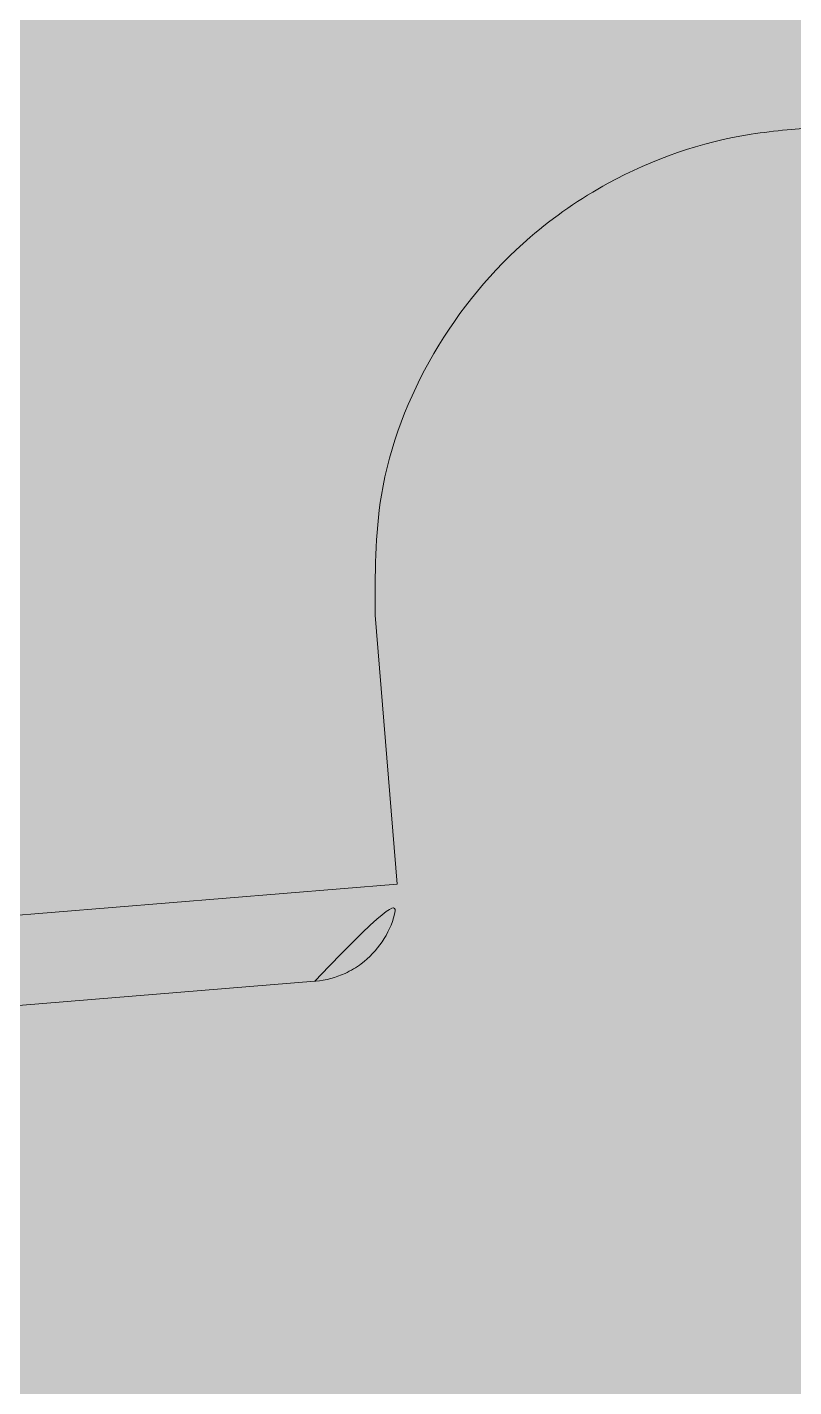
# Model space of a CAD drawing. Header units: metres. Extents: x 1956498 to 1957612, y 2277909 to 2278547.
# Drawn here: x 1957465.05616 to 1957465.06042, y 2278066.74588 to 2278066.75343 of the extents above; entities that cross this region are included whole.
import ezdxf

# ---------------------------------------------------------------- set-up
doc = ezdxf.new("R2010")
doc.units = ezdxf.units.M
doc.layers.add('UBS-100-Clôture', color=30, linetype='LIMITE1')
doc.layers.add('UBS_400_DETAIL POSTE HTA TOOLKIT UBS', color=7, linetype='Continuous')
doc.linetypes.add('LIMITE1', pattern='A,6.35,-2.54,[133,ltypeshp.shx,S=2.54,R=0,X=-2.54,Y=0],-2.54,25.4', length=36.83)

# ---------------------------------------------------------------- blocks, each defined once
blk = doc.blocks.new('HSI 150 coupe')
at = {"linetype": 'Continuous', "lineweight": 0}
h = blk.add_hatch(dxfattribs=at)
h.set_pattern_fill('ANSI34', color=1, style=0)
h.set_pattern_definition([(45, (-293.6272208606915, -200.974965127989), (-13.47038418160373, 13.47038418160373), []), (45, (-289.1370908606914, -200.974965127989), (-13.47038418160373, 13.47038418160373), []), (45, (-284.6469608606913, -200.974965127989), (-13.47038418160373, 13.47038418160373), []), (45, (-280.1568208606914, -200.974965127989), (-13.47038418160373, 13.47038418160373), [])])
edge = h.paths.add_edge_path(flags=0)
edge.add_line((6.87281844919562, -49.27325620056217), (6.87281844919562, -42.93494611236747))
edge.add_spline(control_points=[(6.87281844919562, -42.93494611236747), (6.87281844919562, -42.93202977937472), (6.872767403585385, -42.92911300002379), (6.872665359243911, -42.92619845287481), (6.871686288037381, -42.8982346369994), (6.865865721030787, -42.87005422090806), (6.85568566182701, -42.84399083714015), (6.849314124905504, -42.82767818034336), (6.841174643539489, -42.81195313245189), (6.831534613700569, -42.79733228845362), (6.816132353906141, -42.77397198340987), (6.796484496651829, -42.75294874798419), (6.7742180893365, -42.73600352554058), (6.751951681986611, -42.71905830307514), (6.726452589533437, -42.70572372346214), (6.699832402966422, -42.69710402928104), (6.676474773130394, -42.68954076050068), (6.651729428656836, -42.68541266110697), (6.62718155080438, -42.68498417628507)], knot_values=[0.002836758299074957, 0.002836758299074957, 0.002836758299074957, 0.002836758299074957, 0.00285405670097153, 0.00285405670097153, 0.00285405670097153, 0.003021942402843005, 0.003021942402843005, 0.003021942402843005, 0.003126104608909996, 0.003126104608909996, 0.003126104608909996, 0.003293990297706395, 0.003293990297706395, 0.003293990297706395, 0.003461875986903094, 0.003461875986903094, 0.003461875986903094, 0.003609153712432653, 0.003609153712432653, 0.003609153712432653, 0.003609153712432653], weights=[1, 1, 1, 1, 1, 1, 1, 1, 1, 1, 1, 1, 1, 1, 1, 1, 1, 1, 1], degree=3, periodic=0)
edge.add_spline(control_points=[(6.62718155080438, -42.68498417628507), (6.272079615479015, -42.67878584864229), (5.916977680151831, -42.67258752099588), (5.561875744824647, -42.6663891933531), (5.330735612413264, -42.66235462713303), (5.099595479998243, -42.65832006091659), (4.868455347585041, -42.65428549469652)], knot_values=[0.1656071950199256, 0.1656071950199256, 0.1656071950199256, 0.1656071950199256, 0.1677381311838157, 0.1677381311838157, 0.1677381311838157, 0.1691251832330613, 0.1691251832330613, 0.1691251832330613, 0.1691251832330613], weights=[1, 1, 1, 1, 1, 1, 1], degree=3, periodic=0)
edge.add_spline(control_points=[(4.868455347585041, -42.65428549469652), (4.84379687463661, -42.65385507942847), (4.818938014075684, -42.64969089582883), (4.795485368693335, -42.642062070885), (4.768876775329772, -42.63340665920623), (4.743395602597957, -42.62003787133654), (4.721151957370239, -42.6030627825603), (4.707230012912987, -42.59243834395238), (4.694360595502076, -42.58027666800626), (4.682966487678641, -42.56697728681684), (4.664761665566402, -42.54572833318525), (4.649974450938316, -42.5210432539352), (4.639829379380899, -42.49496623145387), (4.629684307792559, -42.46888920889251), (4.623901565668348, -42.44070100658064), (4.622960024311396, -42.41273590184574), (4.622865654264388, -42.40993297849855), (4.62281844919562, -42.40712806999363), (4.62281844919562, -42.40432355845041)], knot_values=[0.002834956245324089, 0.002834956245324089, 0.002834956245324089, 0.002834956245324089, 0.002984198812103939, 0.002984198812103939, 0.002984198812103939, 0.003153558911438729, 0.003153558911438729, 0.003153558911438729, 0.003258635894617601, 0.003258635894617601, 0.003258635894617601, 0.003427996014447614, 0.003427996014447614, 0.003427996014447614, 0.003597356134673345, 0.003597356134673345, 0.003597356134673345, 0.003614135635886999, 0.003614135635886999, 0.003614135635886999, 0.003614135635886999], weights=[1, 1, 1, 1, 1, 1, 1, 1, 1, 1, 1, 1, 1, 1, 1, 1, 1, 1, 1], degree=3, periodic=0)
edge.add_line((4.62281844919562, -42.40432355845041), (4.62281844919562, -40.1915388572088))
edge.add_spline(control_points=[(4.62281844919562, -40.1915388572088), (2.066586302555152, -40.18038511895065), (-0.4896458440853166, -40.16923138069251), (-3.045877990723966, -40.15807764243436), (-5.572979177417437, -40.14705101278378), (-8.100080364110909, -40.13602438312955), (-10.62718155080438, -40.12499775347533)], knot_values=[0.1445969370823444, 0.1445969370823444, 0.1445969370823444, 0.1445969370823444, 0.1599344759645165, 0.1599344759645165, 0.1599344759645165, 0.1750972274231583, 0.1750972274231583, 0.1750972274231583, 0.1750972274231583], weights=[1, 1, 1, 1, 1, 1, 1], degree=3, periodic=0)
edge.add_line((-10.62718155080438, -40.12499775347533), (-24.87718155080438, -40.12499775347533))
edge.add_line((-24.87718155080438, -40.12499775347533), (-24.87718155080438, -40.99999780142025))
edge.add_line((-24.87718155080438, -40.99999780141661), (-27.87718155080438, -40.99999780141661))
edge.add_line((-27.87718155080438, -40.99999780141661), (-27.87718155080438, -42.11473398417002))
edge.add_spline(control_points=[(-27.87718155080438, -42.11473398417002), (-22.76726411251184, -42.13703034775244), (-17.65734667421748, -42.15932671133123), (-12.54742923592494, -42.18162307491002), (-7.40698306511149, -42.20405264606234), (-2.266536894296223, -42.22648221721465), (2.873909276517224, -42.24891178836697)], knot_values=[0.1373336967896557, 0.1373336967896557, 0.1373336967896557, 0.1373336967896557, 0.1679934932786106, 0.1679934932786106, 0.1679934932786106, 0.1988364639063752, 0.1988364639063752, 0.1988364639063752, 0.1988364639063752], weights=[1, 1, 1, 1, 1, 1, 1], degree=3, periodic=0)
edge.add_spline(control_points=[(2.873909276517224, -42.24891178836697), (2.881683964274998, -42.24894571205732), (2.88946551148365, -42.24934314034181), (2.897203200873264, -42.25010148291767), (2.925050725858455, -42.25283071678132), (2.952811079159801, -42.26040550454127), (2.978185413896426, -42.27219857462842), (2.994066806557385, -42.27957966968461), (3.009250973456801, -42.28868841847725), (3.023239088552145, -42.29922558285762), (3.045588460829094, -42.31606123282836), (3.065339344882887, -42.33698770900446), (3.080856161432166, -42.36027208048472), (3.096372978325235, -42.38355645248157), (3.108083700550196, -42.40984093166117), (3.115018558215525, -42.43694888870596), (3.120177767257701, -42.4571159381012), (3.12281844919562, -42.47809290555597), (3.12281844919562, -42.49890942109778)], knot_values=[0.002937490447740104, 0.002937490447740104, 0.002937490447740104, 0.002937490447740104, 0.002984198816561022, 0.002984198816561022, 0.002984198816561022, 0.003153558913095552, 0.003153558913095552, 0.003153558913095552, 0.00325863589009816, 0.00325863589009816, 0.00325863589009816, 0.003427996007073152, 0.003427996007073152, 0.003427996007073152, 0.003597356127769229, 0.003597356127769229, 0.003597356127769229, 0.003723233157628061, 0.003723233157628061, 0.003723233157628061, 0.003723233157628061], weights=[1, 1, 1, 1, 1, 1, 1, 1, 1, 1, 1, 1, 1, 1, 1, 1, 1, 1, 1], degree=3, periodic=0)
edge.add_line((3.12281844919562, -42.49890942109778), (3.12281844919562, -42.74999789141657))
edge.add_spline(control_points=[(3.12281844919562, -42.74999789142021), (3.12281844919562, -42.78359038500275), (3.124174797161686, -42.8172101387936), (3.126880889047243, -42.8506934584002), (3.138151118595488, -42.99014352662925), (3.173653030395144, -43.1295708758189), (3.230446696199579, -43.25742946617538), (3.265992946826373, -43.33745412091957), (3.310235648639718, -43.41414043307668), (3.361721352739551, -43.48496912482005), (3.443982113400125, -43.59813494747141), (3.546915545359298, -43.69865895621842), (3.661997687317125, -43.77821671361744), (3.777079829427748, -43.85777447112559), (3.907484789251612, -43.91856027834365), (4.042413675031639, -43.95554043510856), (4.14958876176388, -43.98491406763787), (4.26169100207153, -43.99999795132317), (4.37281844919562, -43.99999795132317)], knot_values=[0.01407038677423873, 0.01407038677423873, 0.01407038677423873, 0.01407038677423873, 0.01427028350830109, 0.01427028350830109, 0.01427028350830109, 0.01510971202074532, 0.01510971202074532, 0.01510971202074532, 0.01563052304892377, 0.01563052304892377, 0.01563052304892377, 0.01646995148647687, 0.01646995148647687, 0.01646995148647687, 0.0173093799258786, 0.0173093799258786, 0.0173093799258786, 0.01797573781550579, 0.01797573781550579, 0.01797573781550579, 0.01797573781550579], weights=[1, 1, 1, 1, 1, 1, 1, 1, 1, 1, 1, 1, 1, 1, 1, 1, 1, 1, 1], degree=3, periodic=0)
edge.add_line((4.37281844919562, -43.99999795132317), (5.12281844919562, -43.99999795132317))
edge.add_spline(control_points=[(5.12281844919562, -43.99999795131953), (5.150691587587062, -43.99999795131953), (5.178946222638842, -44.00479072309463), (5.205260202965292, -44.0139823651225), (5.23167596249732, -44.02320955928371), (5.256862922975415, -44.03712472203188), (5.278735341204083, -44.05457553246015), (5.300607759401828, -44.07202634286296), (5.319768903684235, -44.09349411582298), (5.334632031555884, -44.11720109562884), (5.343934627147974, -44.13203891763624), (5.351711775136209, -44.1479462822499), (5.357707982830107, -44.16440060508467), (5.367288363589978, -44.19069033450796), (5.372461903321891, -44.21899668233164), (5.372800179024125, -44.24697558756816), (5.372812358915326, -44.24798299078975), (5.37281844919562, -44.24899048604493), (5.37281844919562, -44.24999796289558)], knot_values=[0.002646131159336343, 0.002646131159336343, 0.002646131159336343, 0.002646131159336343, 0.002814838690314478, 0.002814838690314478, 0.002814838690314478, 0.00298419879758309, 0.00298419879758309, 0.00298419879758309, 0.003153558904468646, 0.003153558904468646, 0.003153558904468646, 0.003258635889964529, 0.003258635889964529, 0.003258635889964529, 0.003346324687244101, 0.003346324687244101, 0.003346324687244101, 0.003434013484523674, 0.003434013484523674, 0.003434013484523674, 0.003434013484523674], weights=[1, 1, 1, 1, 1, 1, 1, 1, 1, 1, 1, 1, 1, 1, 1, 1, 1, 1, 1], degree=3, periodic=0)
edge.add_line((5.37281844919562, -44.24999796289558), (5.37281844919562, -50.75))
edge.add_arc((5.12281844919562, -50.75), 0.25, 270, 360, ccw=False)
edge.add_line((5.12281844919562, -51), (0.8728184491956199, -51))
edge.add_line((0.8728184491956199, -51), (0.8728184491956199, -52.5))
edge.add_line((0.8728184491956199, -52.5), (6.87281844919562, -52.5))
edge.add_line((6.87281844919562, -52.5), (6.87281844919562, -52.25009014286479))
edge.add_line((6.87281844919562, -52.25009014286479), (7.022818449195256, -52.25009014286479))
edge.add_line((7.022818449195256, -52.25009014286479), (7.022818449195256, -49.27325620056217))
edge.add_line((7.022818449195256, -49.27325620056217), (6.87281844919562, -49.27325620056217))
at = {"color": 1, "linetype": 'Continuous', "lineweight": 15}
for p, q in [((3.12281844919562, -42.74999789142021), (3.12281844919562, -42.49890942109778)), ((4.37281844919562, -43.99999795132317), (5.12281844919562, -43.99999795132317)), ((5.12281844919562, -51), (5.12281844919562, -43.99999795131953)), ((5.37281844919562, -50.75), (5.37281844919562, -44.24999796289558))]:
    blk.add_line(p, q, dxfattribs=at)
for points, knots in [([(3.12281844919562, -42.74999789142021), (3.123661502684627, -42.78358123757425), (3.128015673588379, -42.95703123876228), (3.196109461123342, -43.21583519950218), (3.380245358095635, -43.53608422214893), (3.648413638600687, -43.79651570514034), (4.009698225352622, -43.97138519136206), (4.261396248366509, -43.99121822362576), (4.37281844919562, -43.99999795132317)], [0, 0, 0, 0, 0.05152236160330699, 0.2661007524298242, 0.4004019487259892, 0.6149803206792748, 0.8295586929175254, 1, 1, 1, 1]), ([(5.37281844919562, -44.24999796289558), (5.372814483685943, -44.24899058966548), (5.372700382953553, -44.22000514415049), (5.364052736353187, -44.17316917062271), (5.331612024834612, -44.10674331192422), (5.281712608019006, -44.05115012513124), (5.206936463113379, -44.00824406616812), (5.150821682824244, -44.00274311695102), (5.12281844919562, -43.99999795132317)], [0, 0, 0, 0, 0.007729825893646126, 0.2224125480101009, 0.3567790437587052, 0.5714617512008914, 0.7861444589333157, 1, 1, 1, 1])]:
    blk.add_open_spline(points, degree=3, knots=knots, dxfattribs=at)
blk = doc.blocks.new('UBS_PDL C1752')
at = {"xscale": 0.002, "yscale": 0.002, "zscale": 0.002, "rotation": 90}
blk.add_blockref('HSI 150 coupe', (-1.425537706818432, 1.311375311634038), dxfattribs=at)

msp = doc.modelspace()

# ---------------------------------------------------------------- linework, layer by layer
at = {"layer": 'UBS-100-Clôture', "color": 30, "ltscale": 0.1, "true_color": 0xf26722, "transparency": 33554687, "const_width": 0.2}
msp.add_lwpolyline([(1957452.108613887, 2278234.208335461), (1957472.782113992, 2278172.787729784), (1957482.603905686, 2278143.016647615), (1957491.430730406, 2278124.539381014), (1957501.911956392, 2278087.413795959, -0.4749253524872337), (1957486.750177875, 2278065.861286965), (1957466.444783736, 2278064.202571977), (1957466.227664171, 2278066.883808129), (1957461.244892228, 2278066.47868374), (1957461.462165461, 2278063.795549904), (1957439.487520062, 2278062.000476466), (1957103.223067513, 2278049.509557521)], format="xyb", dxfattribs=at)

# ---------------------------------------------------------------- block references
at = {"layer": 'UBS_400_DETAIL POSTE HTA TOOLKIT UBS', "transparency": 33554687, "rotation": 184.6700307831418}
msp.add_blockref('UBS_PDL C1752', (1957463.617511821, 2278067.957007173), dxfattribs=at)

doc.saveas('drawing.dxf')
